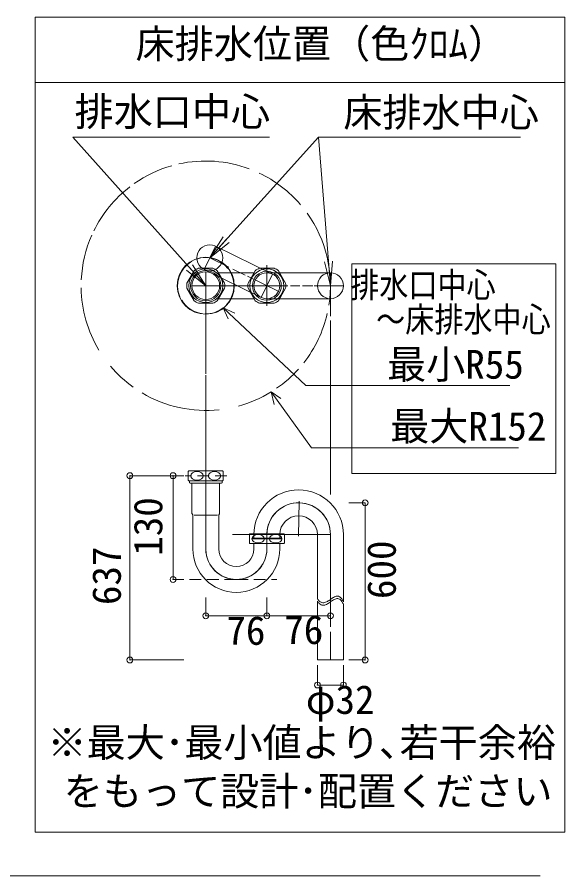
# Model space of a CAD drawing. Units: millimetres at full size, sheet at 1:8; details may follow other scales. Extents: x -1603 to 1623, y -1099 to 1081.
# Drawn here: x 1175 to 1623, y -1099 to -397 of the extents above; entities that cross this region are included whole.
import ezdxf
from ezdxf.enums import TextEntityAlignment as Align

# ---------------------------------------------------------------- set-up
doc = ezdxf.new("R2010")
doc.units = ezdxf.units.MM
doc.header["$LTSCALE"] = 8
doc.header["$PDMODE"] = 32
doc.header["$PDSIZE"] = 4.8
doc.linetypes.add('DASHED1', pattern=[1.8, 1.2, -0.6])
doc.layers.add('F-0', color=7, linetype='Continuous', lineweight=15)
doc.styles.add('ＭＳ ゴシック', font='')
doc.styles.get('ＭＳ ゴシック').set_extended_font_data('MS Gothic')

msp = doc.modelspace()

# ---------------------------------------------------------------- linework, layer by layer
at = {"layer": 'F-0', "lineweight": 18}
for p, q in [((1190.054, -397.041), (1190.054, -1063.708)), ((1623.387, -397.041), (1190.054, -397.041)), ((1623.387, -1063.708), (1623.387, -397.041)), ((1190.054, -1063.708), (1623.387, -1063.708))]:
    msp.add_line(p, q, dxfattribs=at)
at = {"layer": 'F-0'}
for p, q in [((1190.054, -450.375), (1623.387, -450.375)), ((1220.763, -495.209), (1381.619, -495.209)), ((1329.568, -616.673), (1220.763, -495.209)), ((1332.838, -593.863), (1421.763, -495.209)), ((1421.763, -495.209), (1587.018, -495.209)), ((1421.763, -495.209), (1465.084, -495.209)), ((1431.568, -616.673), (1421.763, -495.209)), ((1332.838, -593.863), (1343.753, -576.775)), ((1332.838, -593.863), (1346.228, -579.007)), ((1332.838, -593.863), (1348.704, -581.239)), ((1337.488, -584.337), (1328.188, -603.388)), ((1337.488, -584.337), (1384.217, -607.148)), ((1348.384, -601.451), (1332.838, -593.863)), ((1431.568, -616.673), (1429.958, -596.738)), ((1431.568, -616.673), (1433.281, -596.47)), ((1329.568, -616.673), (1316.223, -601.776)), ((1329.568, -616.673), (1318.706, -599.552)), ((1335.467, -602.34), (1323.668, -602.34)), ((1361.867, -608.033), (1351.617, -603.029)), ((1385.467, -602.34), (1373.668, -602.34)), ((1379.568, -633.077), (1379.568, -599.977)), ((1379.568, -629.84), (1379.568, -603.507)), ((1431.568, -616.673), (1426.636, -597.006)), ((1449.005, -598.73), (1449.005, -770.258)), ((1449.005, -598.73), (1616.128, -598.73)), ((1616.128, -598.73), (1616.128, -770.258)), ((1329.568, -616.673), (1313.74, -604)), ((1320.104, -604.398), (1314.205, -614.616)), ((1329.568, -605.34), (1329.568, -633.077)), ((1329.568, -605.344), (1329.568, -628.007)), ((1344.93, -614.616), (1339.031, -604.398)), ((1369.137, -606.073), (1339.998, -606.073)), ((1389.377, -621.462), (1363.698, -608.927)), ((1370.104, -604.398), (1364.205, -614.616)), ((1384.217, -607.148), (1374.918, -626.199)), ((1379.568, -606.073), (1431.568, -606.073)), ((1394.93, -614.616), (1389.031, -604.398)), ((1431.568, -627.273), (1431.568, -606.073)), ((1329.568, -616.673), (1318.045, -616.673)), ((1318.234, -616.673), (1354.568, -616.673)), ((1329.568, -616.673), (1396.552, -616.673)), ((1354.568, -616.673), (1396.652, -616.673)), ((1399.012, -616.673), (1406.654, -616.673)), ((1408.851, -616.673), (1417.284, -616.673)), ((1418.162, -616.673), (1442.168, -616.673)), ((1418.162, -616.673), (1442.168, -616.673)), ((1431.568, -616.673), (1431.568, -641.572)), ((1314.205, -618.731), (1320.104, -628.949)), ((1339.031, -628.949), (1344.93, -618.731)), ((1364.205, -618.731), (1370.104, -628.949)), ((1389.031, -628.949), (1394.93, -618.731)), ((1323.668, -631.007), (1335.467, -631.007)), ((1329.568, -628.007), (1329.568, -647.182)), ((1339.998, -627.273), (1369.137, -627.273)), ((1373.668, -631.007), (1385.467, -631.007)), ((1431.568, -627.273), (1379.568, -627.273)), ((1329.568, -688.82), (1329.568, -633.077)), ((1343.732, -634.839), (1347.979, -643.683)), ((1343.732, -634.839), (1353.217, -639.179)), ((1343.732, -634.839), (1411.51, -698.229)), ((1431.568, -645.191), (1431.568, -671.245)), ((1431.568, -646.926), (1431.568, -673.03)), ((1329.568, -658.748), (1329.568, -687.895)), ((1431.568, -672.361), (1431.568, -722.114)), ((1431.568, -677.046), (1431.568, -723.007)), ((1329.568, -698.998), (1329.568, -735.084)), ((1418.4, -698.229), (1411.51, -698.229)), ((1578.453, -698.229), (1418.4, -698.229)), ((1383.005, -703.555), (1385.485, -713.956)), ((1383.005, -703.555), (1391.063, -709.048)), ((1383.005, -703.555), (1416.106, -749.168)), ((1431.568, -722.784), (1431.568, -734.385)), ((1431.568, -728.585), (1431.568, -761.828)), ((1329.568, -740.173), (1329.568, -832.724)), ((1431.568, -740.838), (1431.568, -785.595)), ((1585.432, -749.168), (1416.106, -749.168)), ((1315.234, -768.73), (1315.234, -775.618)), ((1315.72, -768.174), (1343.415, -768.174)), ((1343.901, -775.618), (1343.901, -768.73)), ((1431.568, -770.306), (1431.568, -787.565)), ((1449.005, -770.258), (1616.128, -770.258)), ((1343.401, -776.174), (1315.72, -776.174)), ((1315.72, -776.174), (1315.734, -776.174)), ((1315.72, -776.174), (1315.734, -776.174)), ((1316.234, -776.174), (1316.234, -777.752)), ((1318.234, -778.286), (1318.234, -789.148)), ((1342.368, -778.286), (1329.568, -778.286)), ((1340.901, -789.148), (1340.901, -778.286)), ((1342.901, -777.752), (1342.368, -778.286)), ((1342.901, -777.752), (1342.901, -776.174)), ((1343.401, -776.174), (1343.415, -776.174)), ((1318.234, -789.148), (1318.234, -802.774)), ((1329.568, -831.908), (1329.568, -792.548)), ((1340.901, -802.774), (1340.901, -789.148)), ((1405.922, -792.782), (1405.555, -821.382)), ((1318.878, -804.175), (1318.377, -803.307)), ((1318.968, -804.508), (1318.968, -815.685)), ((1320.095, -804.33), (1329.568, -804.33)), ((1329.568, -804.33), (1339.041, -804.33)), ((1340.168, -831.908), (1340.168, -804.508)), ((1340.758, -803.307), (1340.257, -804.175)), ((1318.968, -815.685), (1318.968, -831.908)), ((1431.581, -820.241), (1351.378, -820.241)), ((1365.234, -820.13), (1365.234, -827.018)), ((1365.72, -819.574), (1393.415, -819.574)), ((1368.968, -820.241), (1368.968, -822.508)), ((1379.568, -831.854), (1379.568, -820.241)), ((1379.581, -831.908), (1379.581, -819.063)), ((1390.168, -822.508), (1390.168, -820.241)), ((1393.901, -827.018), (1393.901, -820.13)), ((1420.968, -820.241), (1420.968, -872.771)), ((1431.568, -820.241), (1431.568, -856.692)), ((1431.568, -820.241), (1431.568, -849.627)), ((1442.168, -875.094), (1442.168, -820.241)), ((1393.401, -827.574), (1365.72, -827.574)), ((1365.72, -827.574), (1365.734, -827.574)), ((1367.734, -823.574), (1367.734, -823.174)), ((1367.734, -823.174), (1379.568, -823.174)), ((1368.301, -823.574), (1367.734, -823.574)), ((1391.401, -823.574), (1368.301, -823.574)), ((1368.968, -827.868), (1368.968, -831.908)), ((1379.568, -823.174), (1391.401, -823.174)), ((1390.168, -831.908), (1390.168, -827.868)), ((1391.401, -823.574), (1391.401, -823.174)), ((1431.568, -856.134), (1431.568, -895.55)), ((1420.968, -874.771), (1420.968, -900.976)), ((1420.968, -900.976), (1420.968, -922.77)), ((1431.568, -899.64), (1431.568, -922.77)), ((-1603.338, -1099.302), (1603.255, -1099.302))]:
    msp.add_line(p, q, dxfattribs=at)
at = {"layer": 'F-0', "color": 4, "lineweight": 9}
for p, q in [((1267.504, -772.045), (1267.504, -922.77)), ((1267.504, -772.045), (1311.526, -772.045)), ((1302.787, -772.045), (1302.787, -856.908)), ((1302.787, -772.045), (1311.526, -772.045)), ((1459.927, -794.258), (1446.726, -794.258)), ((1459.927, -794.258), (1459.927, -922.77)), ((1302.787, -856.908), (1311.526, -856.908)), ((1329.568, -886.603), (1329.568, -871.654)), ((1379.581, -886.603), (1379.581, -871.654)), ((1431.568, -886.603), (1431.568, -871.654)), ((1329.568, -886.603), (1379.581, -886.603)), ((1379.581, -886.603), (1431.568, -886.603)), ((1267.504, -922.77), (1311.526, -922.77)), ((1459.927, -922.77), (1446.726, -922.77)), ((1420.968, -943.284), (1420.968, -927.092)), ((1442.168, -943.284), (1442.168, -927.092)), ((1420.968, -943.284), (1442.168, -943.284))]:
    msp.add_line(p, q, dxfattribs=at)
at = {"layer": 'F-0', "color": 4, "linetype": 'DASHED1', "lineweight": 9}
for p, q in [((1308.587, -772.045), (1308.489, -772.045)), ((1346.8, -772.045), (1312.612, -772.045)), ((1354.568, -856.908), (1312.617, -856.908)), ((1354.568, -856.908), (1387.836, -856.908))]:
    msp.add_line(p, q, dxfattribs=at)
at = {"layer": 'F-0'}
for points in [[(1384.217, -607.148), (1374.918, -626.199), (1328.188, -603.388)], [(1329.568, -792.362), (1329.568, -737.397), (1329.568, -689.745)], [(1329.568, -778.286), (1316.768, -778.286), (1316.234, -777.752)], [(1420.968, -922.77), (1442.168, -922.77), (1442.168, -877.094)]]:
    msp.add_lwpolyline(points, dxfattribs=at)
for centre, radius in [((1332.838, -593.863), 10.6), ((1329.568, -616.673), 23.333), ((1329.568, -616.673), 13.847), ((1379.568, -616.673), 13.847), ((1329.568, -616.673), 12.444), ((1379.568, -616.673), 11.833), ((1379.568, -616.673), 11.833), ((1431.568, -616.673), 10.6)]:
    msp.add_circle(centre, radius, dxfattribs=at)
at = {"layer": 'F-0', "lineweight": 18}
for centre, radius in [((1329.568, -616.673), 11.333), ((1379.568, -616.673), 10.6)]:
    msp.add_circle(centre, radius, dxfattribs=at)
at = {"layer": 'F-0'}
for centre, radius, start, end in [((1329.568, -616.673), 102, 105.78741, 125.02387), ((1329.568, -616.673), 102, 69.55176, 102.48458), ((1329.568, -616.673), 102, 40.45346, 64.61694), ((1329.568, -616.673), 102, 127.52212, 153.93512), ((1329.568, -616.673), 102, 351.07633, 35.51055), ((1329.568, -616.673), 102, 156.12741, 177.22121), ((1329.568, -616.673), 23.035, 119.87082, 203.47911), ((1329.568, -616.673), 23.035, 38.01873, 108.88428), ((1329.568, -616.673), 15.5, 112.37215, 127.62785), ((1329.568, -616.673), 15.5, 52.37215, 67.62785), ((1379.568, -616.673), 15.5, 112.37215, 127.62785), ((1379.568, -616.673), 15.5, 52.37215, 67.62785), ((1329.568, -616.673), 23.035, 317.38555, 32.77859), ((1329.568, -616.673), 15.5, 172.37215, 187.62785), ((1329.568, -616.673), 15.5, 352.37215, 7.62785), ((1379.568, -616.673), 15.5, 172.37215, 187.62785), ((1379.568, -616.673), 15.5, 352.37215, 7.62785), ((1329.568, -616.673), 102, 181.04134, 211.02681), ((1329.568, -616.673), 23.035, 211.12095, 261.30647), ((1329.568, -616.673), 15.5, 232.37215, 247.62785), ((1329.568, -616.673), 15.5, 292.37215, 307.62785), ((1379.568, -616.673), 15.5, 232.37215, 247.62785), ((1379.568, -616.673), 15.5, 292.37215, 307.62785), ((1329.568, -616.673), 23.035, 269.01468, 307.94515), ((1329.568, -616.673), 102, 321.76369, 347.20103), ((1329.568, -616.673), 102, 220.25424, 234.38576), ((1329.568, -616.673), 102, 304.63473, 317.9845), ((1329.568, -616.673), 102, 239.27946, 276.17448), ((1329.568, -616.673), 102, 285.1851, 301.59392), ((1329.568, -616.673), 102, 274.56964, 274.58397), ((1319.734, -772.174), 5.667, 135.09913, 142.57199), ((1339.401, -772.174), 5.667, 37.42801, 44.90087), ((1319.734, -772.174), 5.667, 217.42801, 224.90087), ((1339.401, -772.174), 5.667, 315.09913, 322.57199), ((1405.568, -820.241), 36.6, 0, 180), ((1405.568, -820.241), 26, 87.94387, 180), ((1405.568, -820.241), 26.013, 0, 177.40546), ((1405.568, -820.241), 26, 0, 87.94387), ((1319.301, -802.774), 1.067, 180, 210), ((1318.301, -804.508), 0.667, 0, 30), ((1340.834, -804.508), 0.667, 150, 180), ((1339.834, -802.774), 1.067, 330, 0), ((1405.568, -820.241), 15.4, 0, 180), ((1369.734, -823.574), 5.667, 135.09913, 142.57199), ((1389.401, -823.574), 5.667, 37.42801, 44.90087), ((1369.734, -823.574), 5.667, 217.42801, 224.90087), ((1368.301, -822.508), 0.667, 270, 0), ((1368.301, -827.868), 0.667, 0, 26.17755), ((1390.834, -822.508), 0.667, 180, 270), ((1390.834, -827.868), 0.667, 150, 180), ((1389.401, -823.574), 5.667, 315.09913, 322.57199), ((1354.568, -831.908), 35.6, 180, 0), ((1354.568, -831.908), 25, 180, 270), ((1354.568, -831.908), 25.013, 181.87086, 0), ((1354.568, -831.908), 14.4, 180, 0), ((1354.568, -831.908), 25, 270, 0), ((1437.412, -875.726), 5.168, 96.00772, 111.8117), ((1437.231, -874.187), 3.619, 73.97913, 95.71073), ((1436.974, -874.687), 4.172, 51.5772, 72.48176), ((1429.069, -867.565), 9.63, 212.72203, 226.60953), ((1429.069, -869.565), 9.63, 212.72203, 226.60953), ((1426.204, -870.72), 5.369, 225.702, 245.03152), ((1426.204, -872.72), 5.369, 225.702, 245.03152), ((1425.68, -871.873), 4.103, 244.86394, 266.31233), ((1425.68, -873.873), 4.103, 244.86394, 266.31233), ((1425.693, -871.12), 4.855, 266.722, 284.24596), ((1425.693, -873.12), 4.855, 266.722, 284.24596), ((1424.936, -868.27), 7.804, 284.48835, 295.96465), ((1424.936, -870.27), 7.804, 284.48835, 295.96465), ((1421.886, -862.033), 14.747, 296.00867, 302.489), ((1421.886, -864.033), 14.747, 296.00867, 302.489), ((1409.914, -843.206), 37.058, 302.46715, 305.15235), ((1409.914, -845.206), 37.058, 302.46715, 305.15235), ((1522.872, -1003.635), 159.148, 124.52174, 125.14879), ((1522.872, -1005.635), 159.148, 124.52174, 125.14879), ((1445.461, -891.031), 22.503, 120.34038, 124.6107), ((1445.461, -893.031), 22.503, 120.34038, 124.6107), ((1439.059, -880.005), 9.752, 111.45266, 120.60102), ((1439.059, -882.005), 9.752, 111.45266, 120.60102), ((1437.412, -877.726), 5.168, 96.00772, 111.8117), ((1437.231, -876.187), 3.619, 73.97913, 95.71073), ((1436.974, -876.687), 4.172, 51.5772, 72.48176), ((1434.799, -877.143), 7.45, 35.29043, 50.21011), ((1434.799, -879.143), 7.45, 35.29043, 50.21011), ((1428.074, -881.649), 15.544, 24.94423, 34.52454), ((1428.074, -883.649), 15.544, 24.94423, 34.52454)]:
    msp.add_arc(centre, radius, start, end, dxfattribs=at)
for centre in [(1322.401, -772.174), (1336.734, -772.174), (1372.401, -823.574), (1386.734, -823.574)]:
    msp.add_ellipse(centre, major_axis=(5.109, 0), ratio=0.674074, dxfattribs=at)
at = {"layer": 'F-0', "color": 6}
for p in [(1267.504, -772.045), (1302.787, -772.045), (1459.927, -794.258), (1302.787, -856.908), (1329.568, -886.603), (1379.581, -886.603), (1431.568, -886.603), (1267.504, -922.77), (1459.927, -922.77), (1420.968, -943.284), (1442.168, -943.284)]:
    msp.add_point(p, dxfattribs=at)

# ---------------------------------------------------------------- texts
at = {"layer": 'F-0', "style": 'ＭＳ ゴシック'}
for s, p in [('床排水位置（色ｸﾛﾑ）', (1272.116, -437.515)), ('排水口中心', (1222.232, -493.056)), ('床排水中心', (1442.111, -493.632)), ('最小R55', (1477.925, -699.765)), ('最大R152', (1480.454, -750.326)), ('76', (1346.443, -917.411)), ('76', (1393.824, -916.766)), ('φ32', (1411.474, -973.923)), ('※最大･最小値より､若干余裕', (1200.056, -1009.018)), ('をもって設計･配置ください', (1213.317, -1048.8))]:
    msp.add_text(s, height=23.46, dxfattribs=at).set_placement(p, align=Align.BOTTOM_LEFT)
at = {"layer": 'F-0', "style": 'ＭＳ ゴシック', "width": 0.85}
for s, p in [('排水口中心', (1447.76, -632.46)), ('～床排水中心', (1468.968, -660.642))]:
    msp.add_text(s, height=20.53, dxfattribs=at).set_placement(p, align=Align.BOTTOM_LEFT)
at = {"layer": 'F-0', "style": 'ＭＳ ゴシック'}
for s, p in [('130', (1301.067, -837.544)), ('600', (1492.113, -872.914)), ('637', (1267.107, -877.836))]:
    msp.add_text(s, height=23.46, rotation=90, dxfattribs=at).set_placement(p, align=Align.BOTTOM_LEFT)

doc.saveas('drawing.dxf')
